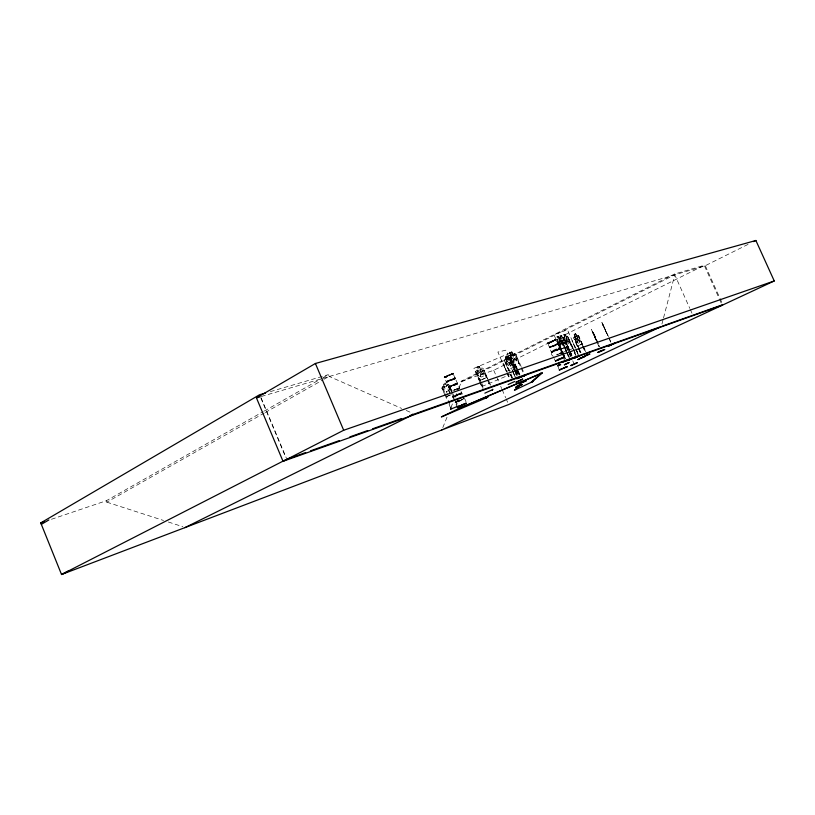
<?xml version="1.0" encoding="UTF-8"?>
<svg xmlns="http://www.w3.org/2000/svg" width="815" height="815" viewBox="0 0 815 815"><rect width="100%" height="100%" fill="white"/><g stroke="black" fill="none" stroke-linecap="round" stroke-linejoin="round"><path stroke-width="0.61" stroke-dasharray="4.08 3.06" d="M442.688 389.601L443.35 389.295L444.817 392.748M547.782 342.911L547.466 343.37L549.086 342.911M553.273 356.379C545.245 350.633 564.938 344.134 560.628 353.333M453.975 399.625L452.682 396.64M454.78 379.036L446.63 382.408L444.206 377.05L453.201 373.168M547.466 343.125L554.292 340.538M449.106 375.094L451.755 373.81M552.865 350.939L551.358 352.09L547.782 343.166M551.317 351.917L559.599 348.82L551.47 352.437L555.025 350.552M555.28 340.079L555.606 339.651L549.035 342.219M555.616 339.835L553.996 340.639M511.83 362.869L511.576 365.293L509.538 366.241L507.623 364.845L505.687 360.403L506.431 359.099C502.906 356.664 508.896 353.649 508.499 358.03L509.895 358.427L514.224 368.502M564.367 359.853L563.501 357.887L555.209 361.065L563.338 357.337L555.147 360.566M561.912 358.814L555.473 361.442L559.009 359.619M560.058 339.519L560.18 338.592M556.808 349.727L559.314 348.331L557.531 344.246L549.341 347.638L552.947 345.805M446.314 376.958L445.754 377.162L446.661 376.51M560.863 364.611L557.674 365.67M573.882 338.245L574.086 337.247L577.754 335.362M449.442 392.565L449.809 390.14L447.893 385.689L446.355 385.413M559.62 358.916C570.795 353.639 552.702 361.076 555.922 360.424M444.165 377.121L445.489 376.999M661.943 324.013L663.227 319.093M663.542 317.87L674.779 274.818L461.341 382.011L458.957 387.859M476.592 373.046L477.264 372.761L480.789 380.941M504.516 360.923L508.652 370.316L504.485 360.923L504.913 359.721L506.319 359.058L505.259 356.685M504.607 360.913L504.984 359.782M561.056 338.317L560.017 335.912L560.751 339.295L566.282 351.723M521.172 366.556L515.671 354.046L514.54 353.486L512.9 354.158L511.851 351.703C506.594 351.316 512.92 355.625 508.988 355.768L508.519 356.98L511.382 363.551L513.256 365.65L518.86 363.327L518.534 360.597M509.08 355.819L508.621 356.98L516.985 376.123M441.934 388.195L442.464 386.972L441.934 388.195L444.735 394.704M442.79 427.62L447.068 417.097M450.878 407.745L452.773 403.058M455.157 397.211L456.583 393.706M576.684 335.912L575.685 333.62L574.086 334.435L576.48 341.943L578.059 343.309L579.547 342.555L579.577 340.385L577.754 336.259L576.633 335.923L575.665 333.722M444.124 386.361L443.268 387.675L445.184 392.127M478.721 379.393L479.342 379.138M517.24 368.798L510.302 352.895L506.828 357.5L512.105 369.603M514.53 364.162L516.435 368.543L514.53 364.162L515.141 363.897L517.056 368.288M514.499 375.104L518.218 371.07M444.297 377.213L453.323 373.26L451.826 374.319M445.744 377.151L447.129 376.561L446.233 376.999M445.917 376.978L446.63 376.52M452.977 373.423L459.66 388.256M453.211 373.239L451.734 374.146L452.58 373.902M453.272 373.627L444.43 377.488L445.143 376.978M446.213 381.746L455.31 377.926L446.243 381.97M457.561 384.008L448.902 387.685L446.518 382.347L455.473 378.486M457.388 382.938L448.423 386.779L457.286 382.887M457.551 384.008L448.8 387.634L450.583 391.76M452.743 397.068L461.718 392.952L462.94 395.795M453.232 397.251L461.27 394.063M464.092 398.28L463.348 398.749M511.83 351.723L512.859 354.281L514.397 354.606L516.384 359.16L516.048 361.605L513.837 362.522L511.789 361.055M466.048 403.028C465.834 393.818 458.662 404.118 455.055 402.406M508.988 355.768L514.54 353.578M509.334 358.376L509.996 358.111L514.744 369.215M516.364 355.513L515.712 355.778L524.442 375.613M553.222 340.833L547.67 343.522L549.218 343.146M549.942 342.422L548.831 343.146L555.28 340.079M553.996 340.558L555.504 339.641L557.531 344.215L549.269 347.292M511.382 363.551L513.277 365.629M549.239 347.19L556.94 343.889M518.839 363.347L515.61 354.107L514.52 353.598M559.355 349.401L551.358 352.192M561.413 353.201L560.557 353.649M557.857 365.925L559.182 369.867M451.286 374.34L451.765 373.82M454.77 379.036L455.391 378.486M453.221 397.251L461.799 392.993L460.74 390.721M547.955 343.319L549.229 342.636M548.77 342.972L549.88 342.748M548.964 343.146L549.84 342.789L549.004 342.921M554.373 340.201L553.13 340.599M461.259 394.063L461.891 393.553M51.467 519.277L106.266 500.767L263.194 411.656M264.294 411.035L321.762 378.405M322.872 377.773L328.394 374.635L329.128 376.367L401.622 408.427M556.94 343.889L553.731 345.478M455.198 401.989L456.481 401.316M106.266 500.767L106.836 502.162L264.203 413.103M265.313 412.482L322.934 379.872M324.044 379.24L329.128 376.367M455.32 402.264L456.594 401.581M463.47 399.014L464.214 398.555L463.796 398.953M559.365 349.401L551.643 352.681L555.147 350.827M560.425 353.394L561.331 352.915L559.823 353.404M560.496 353.486L561.036 353.201M445.122 376.988L446.844 376.112M447.028 376.632L446.406 376.927M557.847 365.925L560.068 364.835M451.286 391.292L452.06 390.894M458.814 388.419L457.857 389.071L458.631 388.694M458.183 388.949L457.164 389.397M549.055 342.229L547.741 342.921L553.12 340.578M578.069 354.535L572.008 340.741L575.421 347.475M550.043 346.579L550.787 346.192M574.178 334.486L575.716 333.702M582.817 344.959L578.65 335.77L576.704 335.811M579.465 349.38L575.033 339.295L574.432 339.58L578.039 347.353M582.216 345.244L579.19 337.145M461.341 382.011L461.056 381.349L674.433 274.054L704.231 265.313L718.973 298.066M577.876 346.008L581.615 344.134M561.352 335.485L562.36 337.889L563.379 337.461L564.153 338.184L569.491 350.582M569.868 350.45L564.438 338.021L564.795 337.023L563.756 334.619L565.131 334.17L566.15 336.483L567.087 336.177L567.851 336.901L572.711 348.199M565.131 334.17L568.992 341.454L569.115 343.533L567.841 343.961L566.333 342.341M461.056 381.349L493.747 370.285L704.231 265.313M557.022 339.488L560.333 338.398L562.971 340.996L563.185 338.5L563.471 341.434L565.579 343.798L563.399 342.045L563.134 344.613L562.9 341.638L561.138 339.081L564.459 347.761L561.138 348.902L559.701 346.711M559.324 338.734L558.367 336.381L556.9 336.86L558 339.254L557.643 340.262L565.559 358.366M748.068 244.378L704.568 266.047L321.151 378.883M560.333 338.398L561.107 339.122M563.399 337.542L560.129 338.52L559.986 339.549L564.163 347.923L567.495 346.782L566.914 344.338M564.714 336.962L563.746 338.245L567.902 346.589L571.121 345.407M564.123 338.164L569.665 350.552M567.821 336.89L572.884 348.168M561.902 358.814L563.44 357.632L555.911 360.424M564.622 339.498L564.805 339.468M572.507 348.3L568.34 338.276M568.524 338.245L573.088 348.076M451.938 374.085L447.374 376.123M451.826 374.329L445.489 377.019M558.112 365.14L558.876 364.753M558.224 365.385L559.925 364.57M567.434 346.813L564.163 347.842M553.008 341.067L553.996 340.782L548.811 342.983M457.103 389.285L458.071 388.816M555.086 345.805L557.317 344.429M552.855 350.939L559.498 348.565L555.922 350.46M461.596 399.605L462.574 399.136M461.718 399.87L462.696 399.411M510.954 357.928L515.559 368.451L511.015 357.866L509.986 357.327L508.468 358.04L507.429 355.656M504.913 359.721L509.986 357.428M506.91 371.793L502.998 363.775L506.686 371.895M509.039 369.338L507.266 367.321L509.039 369.338L514.194 366.933L513.837 364.244M447.944 375.603L446.834 376.112L449.106 375.094M451.469 374.136L452.896 373.688M553.181 341.454L551.123 342.371M453.008 390.436L455.29 389.417M553.069 346.09L549.575 347.873L555.096 345.805M553.854 345.754L557.44 343.859L549.29 347.536L557.317 344.429M555.799 350.185L556.818 349.727M557.755 354.647L558.774 354.199M457.46 400.848L458.59 400.338M457.582 401.123L459.894 400.094M558.876 359.344L555.484 361.432M559.752 359.191L563.297 357.306M598.974 346.62L592.474 332.204C589.051 322.445 597.303 343.084 594.155 335.22L595.235 337.4M592.485 332.235L592.281 331.44L592.546 332.174M593.88 333.579L599.565 346.365M595.021 337.981L596.468 340.283M596.101 340.11L596.539 340.252M601.959 322.659L605.586 330.574M603.304 325.725L602.672 324.278M603.823 326.642L608.53 336.646M606.747 333.457L603.049 324.93M564.663 342.993L563.359 343.39M447.822 375.338L448.994 374.829M566.445 347.017L568.167 350.338M566.557 347.373L570.765 356.338M550.981 341.322L552.101 341.016M554.22 340.273L552.213 341.261M454.159 390.039L455.341 389.539M454.24 390.232L455.432 389.764M556.777 354.535L557.878 354.179L556.828 354.647M460.027 400.41L455.3 402.712L457.093 406.848M460.597 400.379L455.147 402.478M476.989 367.341L479.271 366.353L480.32 368.798L481.889 369.083L483.855 373.627L483.478 376.092L481.207 377.07L479.139 375.644L477.172 371.1L478.038 369.765L476.877 367.28L479.312 366.241L480.361 368.675M444.043 386.3L442.464 387.094L448.026 384.69L449.096 385.189M446.325 385.332L448.026 384.588L449.157 385.128L451.918 391.516M446.702 386.208L444.47 387.268M446.386 391.618L448.617 390.66M480.595 380.126L486.219 377.712M486.311 377.763L480.575 380.228L478.69 378.16L475.858 371.62L476.347 370.387L482.032 367.962L483.183 368.502L490.436 385.088L483.876 369.929L483.193 370.244L489.764 385.383M446.61 396.508L452.111 394.144M446.579 396.62L452.203 394.205M510.302 352.895L473.902 368.349L479.332 380.88M481.797 386.585L511.402 373.973M560.985 364.876L559.07 365.67M456.899 395.041L452.671 396.61L450.807 392.29M457.602 394.776L461.922 393.268L452.824 397.139L461.626 392.738L459.568 393.299M457.021 395.346L452.702 396.895M457.735 395.092L459.955 394.195M459.171 400.308L456.96 401.214M459.293 400.623L455.483 402.101M511.81 351.815L509.579 352.742L510.638 355.187L509.803 356.491L515.06 368.706M559.722 364.804L558.061 365.446M461.076 399.605L462.146 399.177M461.178 399.921L462.248 399.503M558.846 353.659L561.015 352.864M459.568 393.299L452.743 396.569M456.502 389.061L458.458 388.307M456.583 389.275L458.539 388.49L457.643 388.867M456.431 388.938L459.752 388.144M447.384 376.102L444.746 377.05M558.336 365.945L559.08 365.67M562.971 352.314L575.319 347.679M557.99 365.151L558.723 364.876M459.945 394.195L461.962 393.523M558.896 345.56L562.024 352.528M581.217 341.73L581.686 344.185L577.876 346.1L576.47 344.134M457.836 389.315L458.733 388.979M560.628 353.292L559.895 353.588L561.158 353.18M575.033 339.295L578.314 347.2M578.752 337.369L582.379 345.183M577.743 335.281L578.609 335.821L583.652 347.272M575.064 336.646L573.974 337.196L573.811 338.245L577.876 347.414M574.086 334.435L575.196 336.677M447.323 381.237L455.137 377.712L446.141 381.471L447.323 381.237L446.661 381.44M548.281 343.013L549.025 342.748M561.127 348.81L564.398 347.689M455.402 401.764L456.084 401.54M558.336 365.945L557.399 365.935M568.147 338.368L568.717 338.154M560.068 338.551L561.036 338.225M567.097 336.259L563.868 337.329L563.817 338.215L570.266 352.895M556.981 336.921L558.295 336.412L559.304 338.826L560.343 339.376L562.248 343.716L562.37 345.805L561.077 346.243L559.559 344.613M563.776 334.71L565.121 334.262M559.956 335.943L561.413 335.454M560.72 353.486L561.229 353.313M452.121 373.616L452.794 373.423M261.34 396.487L319.928 379.25M270.397 391.597L328.394 374.635M555.3 339.814L554.057 340.334M506.298 371.365L514.255 369.195M505.188 362.349L505.789 362.064L512.615 378.038M511.586 359.313L510.985 359.598L515.956 371.008M503.364 363.633L506.777 371.823M511.005 361.728L514.601 369.684M509.956 357.337L510.995 357.917M459.13 388.103L459.711 388.072M106.836 502.162L163.53 520.469M168.359 522.028L182.835 526.694M594.451 336.32L591.456 329.341M592.688 332.316L593.738 334.262M592.199 331.471L592.76 331.685M406.227 410.465L413.134 413.521M562.421 337.858L563.46 338.398L565.355 342.718L565.467 344.806L564.174 345.244L562.656 343.624M592.984 332.306L599.341 346.467M566.527 344.388L567.963 346.477M559.742 346.681L561.199 348.779M594.359 336.289L595.388 338.093L594.726 336.412M595.256 337.4L592.811 332.459M602.876 324.727L605.851 331.461M705.362 265.853L722.324 303.526M719.482 299.207L721.54 303.781M674.433 274.054L689.785 308.335M690.305 309.486L692.383 314.111M603.283 325.379L610.883 342.667M602.805 324.553L603.151 325.317M605.097 329.769L606.717 333.386M609.009 337.736L612.096 344.765M601.867 322.445L603.202 325.46M592.963 332.418L599.198 346.518M583.316 346.09L585.791 351.713M584.141 348.392L585.628 351.774M582.878 346.304L585.353 351.927M582.715 346.365L585.19 351.988M579.964 350.501L580.942 352.742M578.813 348.321L580.779 352.803M578.538 348.474L580.504 352.956M578.375 348.535L580.341 353.017M575.93 348.626L578.456 354.372M578.293 354.454L567.454 329.81L553.925 334.68L561.851 352.732M573.566 349.177L575.991 354.688M573.373 349.278L575.798 354.79M574.646 352.62L576.592 357.031M574.453 352.712L575.421 354.922M570.357 351.56L572.303 355.992M570.154 351.652L572.099 356.084M569.98 351.693L571.437 355.014M570.755 354.005L571.723 356.216M568.656 351.438L570.673 356.023M572.741 360.841L574.239 364.234M570.541 356.43L562.758 338.632L561.454 339.06L566.374 350.379M568.33 354.831L569.308 357.052M566.659 351.591L561.596 340.507L567.464 353.853M567.148 352.701L569.104 357.143M567.943 354.963L569.899 359.405M566.771 352.834L568.727 357.276M565.355 358.468L557.817 341.75L565.172 358.498M564.968 358.6L556.951 340.436L562.187 352.447M562.696 353.608L564.734 358.254M562.462 353.69L564.571 358.325M562.309 353.771L564.347 358.417M554.302 358.743L555.137 360.637M521.722 367.606L524.065 373.178M519.919 374.859L517.535 369.378L519.817 374.961M516.781 368.421L514.876 364.03L516.71 368.492M517.26 369.511L519.644 374.992M517.189 369.592L519.583 375.063M516.16 369.562L518.646 375.267M516.058 369.592L518.544 375.297M515.559 369.847L517.545 374.411M516.445 372.149L517.444 374.442M515.294 370.275L517.637 375.847M516.221 373.097L517.219 375.389M515.1 370.835L517.097 375.42M514.499 369.755L505.972 350.175L497.894 352.049L506.553 371.935M514.866 370.937L516.995 375.491M512.533 370.387L515.426 377.253M512.309 370.479L515.263 377.284L512.248 370.55M510.638 374.869L512.126 378.282M510.536 374.9L512.024 378.313M507.419 372.954L509.446 377.62M507.287 372.995L509.314 377.651M507.185 373.066L509.212 377.722M507.052 373.097L509.589 378.924M493.747 370.285L496.223 376M496.722 377.141L498.709 381.715M500.695 386.29L501.683 388.572M502.183 389.713L505.657 397.71M506.146 398.851L507.643 402.284M481.298 382.082L483.815 387.93M475.95 371.62L483.142 388.215M479.668 381.593L482.531 388.195M479.831 382.021L482.511 388.215M451.795 391.108L449.829 386.524L449.167 386.83L457.541 406.216M452.284 392.229L454.25 396.824M456.227 401.367L457.205 403.67M449.523 392.769L445.377 382.907L442.983 383.936L447.72 394.827M445.316 393.869L451.215 407.592M442.076 388.174L447.109 399.88M449.085 404.434L450.552 407.877M261.004 397.639L286.809 459.202M260.994 398.301L285.596 456.981M563.817 345.305L564.398 347.791M486.015 375.022L486.311 377.773M479.821 376.398L480.636 376.316L480.962 373.392C483.468 376.673 486.168 374.666 481.247 372.638C483.04 367.983 479.954 368.37 480.524 372.292C478.089 369.195 475.491 371.171 480.249 373.087L479.821 376.398M455.422 378.211L446.325 382.072L455.432 378.211M577.682 342.514L577.173 342.86L577.051 339.702L574.952 337.695L577.152 339.05L577.621 336.33L577.723 339.386L579.934 341.465L577.611 340.018L577.682 342.514M509.151 362.665C509.864 366.882 506.838 366.618 508.489 362.369C504.322 361.014 506.431 358.305 508.723 361.595C507.877 357.612 511.087 357.856 509.385 361.931C513.715 363.388 511.514 366.139 509.151 362.665M513.572 358.855C514.224 362.97 511.076 363.327 512.869 358.529C508.193 356.532 510.699 354.586 513.134 357.744C512.319 353.7 515.763 354.016 513.837 358.111C518.493 360.169 516.333 362.217 513.572 358.855M557.134 339.529L557.012 340.456L557.083 339.458M566.608 337.257L566.802 339.641L564.703 337.909L566.741 340.283L567.118 343.339L567.23 340.68L569.4 342.534L567.301 340.079L566.608 337.257M559.854 339.488L560.037 341.893L557.908 340.15L559.966 342.534L560.343 345.621L560.465 342.942L562.666 344.796L560.537 342.331L559.854 339.488M448.688 386.901L457.612 383.223L448.688 386.901M448.81 387.176L457.704 383.488L448.81 387.176M575.553 334.221L574.606 334.721L574.921 335.454L575.879 334.955L575.553 334.221M576.959 336.666L575.471 337.42L577.285 341.546L578.772 340.782L576.959 336.666M570.602 343.034L571.121 345.499L570.602 343.034M507.236 356.328L505.932 356.95L506.278 357.744L507.582 357.123L507.236 356.328M508.805 358.936L506.777 359.894L508.713 364.336L510.74 363.388L508.805 358.936M479.037 366.944L477.57 367.565L477.916 368.38L479.383 367.748L479.037 366.944M445.102 383.59L443.666 384.211L444.012 385.006L445.448 384.385L445.102 383.59M480.667 369.603L478.395 370.581L480.361 375.124L482.643 374.146L480.667 369.603M511.932 353.221L510.506 353.802L510.149 352.987L511.576 352.406L511.932 353.221M513.206 355.096L510.995 356.002L512.981 360.566L515.202 359.649L513.206 355.096M561.555 343.94L560.251 344.378L558.346 340.028L559.65 339.6L561.555 343.94M568.31 341.679L567.026 342.106L565.131 337.797L566.415 337.369L568.31 341.679M561.341 336.004L560.496 336.279L560.842 337.053L561.678 336.778L561.341 336.004M558.224 336.962L557.389 337.237L557.725 338.011L558.56 337.736L558.224 336.962M564.999 334.761L564.174 335.026L564.51 335.79L565.335 335.525L564.999 334.761M519.308 375.124L516.914 369.643L519.277 375.155"/><path stroke-width="1.22" d="M450.593 408.977L450.583 408.957M450.552 409.385L450.909 408.763M451.123 408.987L458.57 405.941M560.893 369.246L559.284 370.122L567.332 366.597L560.883 369.246M492.443 389.733L484.854 393.156M492.454 389.916L492.739 389.305M575.573 356.99L567.566 360.587M487.93 397.19L441.363 416.934L459.405 408.254L542.362 372.863L532.409 381.685L531.156 382.215L540.844 373.586L540.6 373.005M569.807 359.731L575.655 357.011M584.416 356.726L579.709 358.498L584.62 356.522M516.842 378.904L518.656 377.335M486.178 397.985L486.83 397.384L485.872 398.168M520.225 385.332L514.438 390.181C516.812 389.825 519.186 384.11 519.257 385.75M519.512 383.57L526.358 380.646M522.741 382.266L523.902 381.542L522.812 382.225M526.378 380.687L519.522 383.631M458.376 406.848L457.205 407.154L465.049 403.598L464.153 403.955M465.956 403.476L465.049 403.619M466.19 403.333L463.715 404.607M526.174 374.574L524.228 375.888M518.931 385.159L519.155 385.831M582.256 357.53L587.248 355.096M441.842 429.963L61.532 574.514L40.75 522.904L259.516 394.776L265.558 393.013M41.341 524.371L48.869 519.96M256.46 397.924L315.405 363.48L755.882 240.486L774.25 280.961L722.202 305.248L283.019 461.3L256.46 397.924L260.117 396.844M601.154 350.888L601.592 350.97M572.67 357.653L573.322 358.193L572.986 357.51M570.327 359.262L565.967 360.831M457.429 407.001L457.938 406.716M582.888 357.235L578.018 359.547M586.698 355.35L587.167 355.116M69.265 570.541L61.532 574.514L285.444 459.905M283.019 461.3L343.686 430.259L774.25 280.961M753.651 241.597L755.882 240.486M564.388 364.774L568.88 362.583M569.023 362.543L564.438 364.825M184.801 527.692L413.623 414.356M577.906 359.639L582.491 357.265M589.653 354.118L585.15 355.829M600.828 351.021L601.389 351.102M562.87 362.227L567.943 359.873M567.322 360.576L573.352 357.816M574.066 358.233L579.801 355.544M579.068 355.931L574.025 358.305M519.002 385.862L518.727 385.21M458.356 406.858L463.725 404.607M572.548 357.663L573.118 358.284L572.67 357.622M576.551 357.041L572.68 358.447L573.027 357.49M597.619 352.345L604.231 349.452M608.448 345.998L615.284 343.003M608.55 346.243L615.244 342.921M570.806 365.385L577.275 362.573M462.614 405.086L460.302 406.074M518.096 378.252L525.084 375.348L518.106 378.241M492.698 389.407L492.372 390.008M459.334 408.366L459.089 407.785L458.183 408.111L458.427 408.702L459.334 408.366L542.189 373.015M461.952 404.872L463.103 404.372M563.899 367.911L564.917 367.484M524.147 375.98L526.133 374.676M565.824 367.117L567.332 366.607M584.885 355.87L589.836 354.036M516.455 389.366L515.671 389.652L533.183 381.4L532.409 381.685M287.777 458.906L305.676 452.549M310.444 450.858L339.234 440.63M349.839 436.891L367.738 430.534M372.506 428.843L401.174 418.676M409.507 415.721L413.093 414.448M414.285 414.03L661.301 326.479L441.791 429.984L508.631 404.566L722.202 305.248M662.473 326.061L722.834 304.667M40.75 522.904L44.326 521.692M598.22 352.498L604.822 349.594M570.918 365.721L577.305 362.828M315.405 363.48L343.686 430.259M514.795 381.451L508.142 384.507M515.712 387.247L522.344 384.466L515.712 387.227M522.68 379.107L516.139 382.225L522.68 379.107M519.98 385.037L516.679 386.453L519.99 385.077"/></g></svg>
